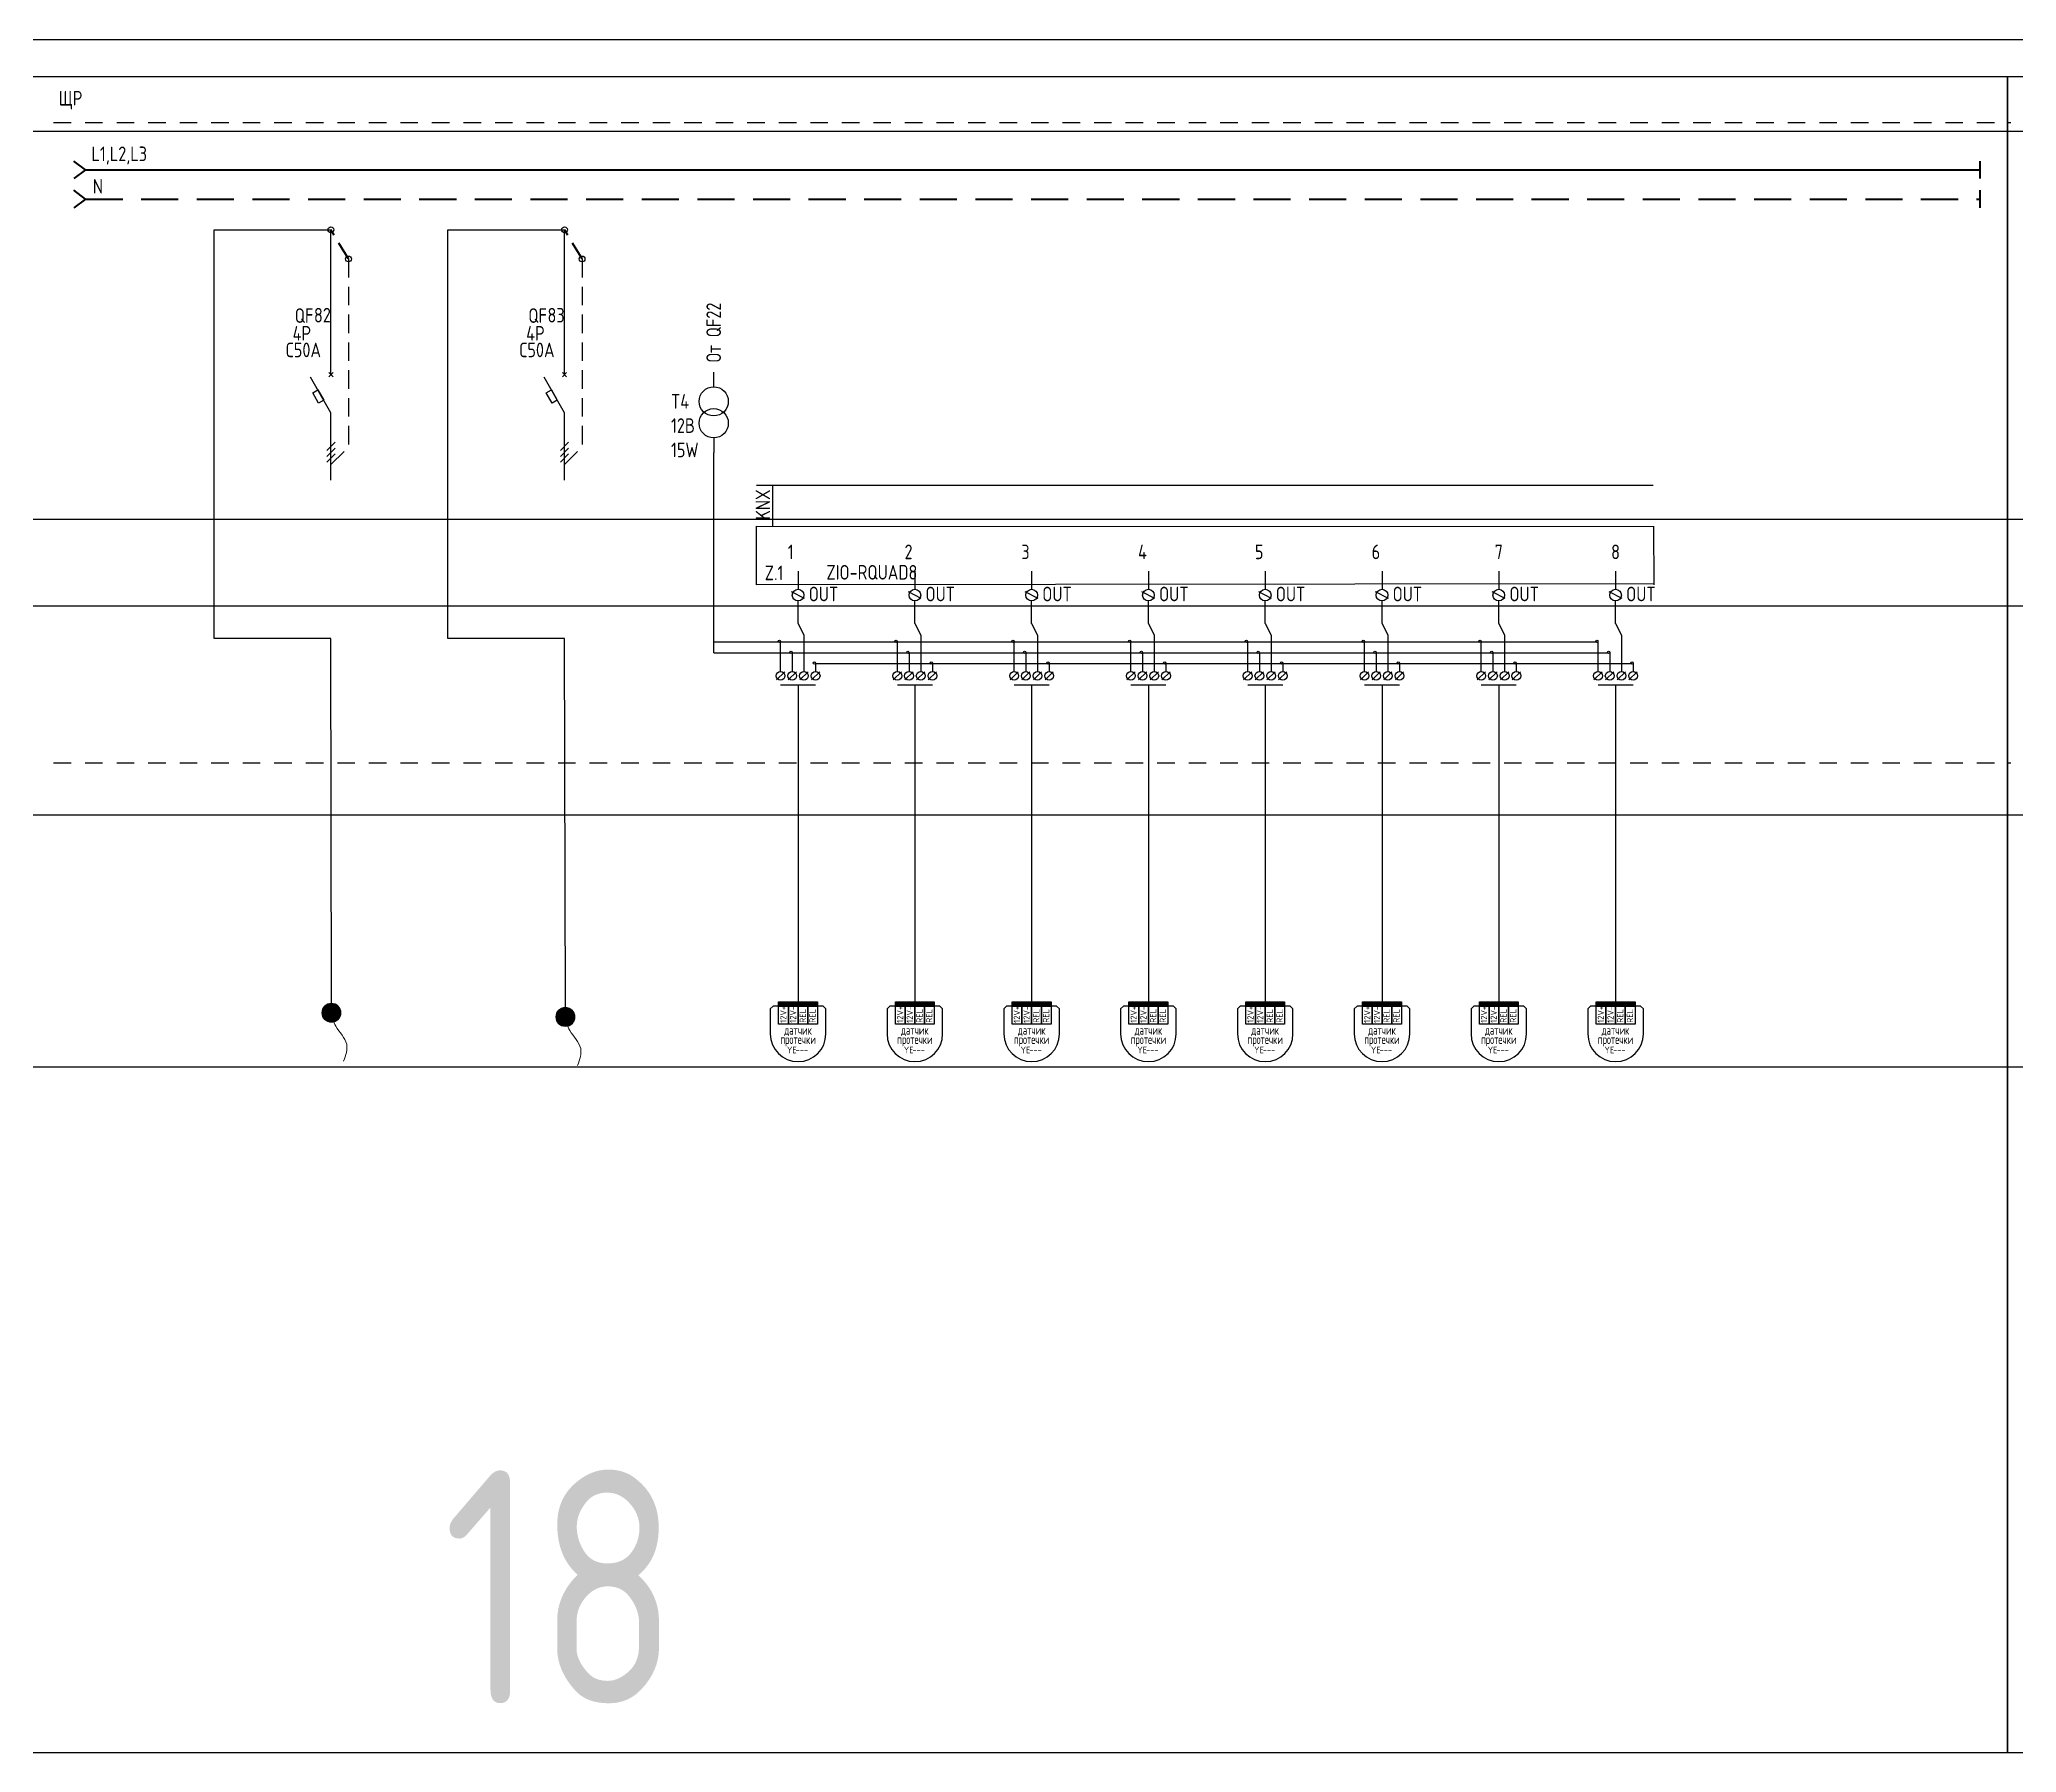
# Model space of a CAD drawing. Header units: millimetres. Extents: x -174 to 283928, y 1291 to 21053.
# Drawn here: x 5838 to 6176.5, y 1291 to 1584.4 of the extents above; entities that cross this region are included whole.
import ezdxf
from ezdxf.enums import TextEntityAlignment as Align

# ---------------------------------------------------------------- set-up
doc = ezdxf.new("R2010")
doc.units = ezdxf.units.MM
doc.linetypes.add('HIDDEN2', pattern=[4.7625, 3.175, -1.5875])
doc.linetypes.add('JIS_02_0.7', pattern=[1.35, 0.75, -0.6])
doc.layers.add('0-Область подсчета', color=152, linetype='Continuous', plot=False, transparency=0.5)
doc.layers.add('Нумерация QF', color=7, linetype='Continuous')
doc.layers.add('Таблицы', color=7, linetype='Continuous', lineweight=13)
doc.styles.add('UNC_A', font='GOST2304A.ttf')
doc.styles.add('Unecom', font='GOST2304A.ttf', dxfattribs={"height": 2.5})

# ---------------------------------------------------------------- blocks, each defined once
blk = doc.blocks.new('*U256')
at = {"lineweight": 40}
for p, q in [((0, 0), (-2, 1.5)), ((0, 0), (-2, -1.5)), ((0, -5), (-2, -3.5)), ((0, -5), (-2, -6.5))]:
    blk.add_line(p, q, dxfattribs=at)
at = {"linetype": 'ByBlock', "lineweight": 40}
for points in [[(0, 0), (324.39, 0)], [(324.39, 1.5), (324.39, -1.5)], [(324.39, -3.5), (324.39, -6.5)]]:
    blk.add_lwpolyline(points, dxfattribs=at)
at = {"color": 4, "linetype": 'HIDDEN2', "lineweight": 40, "ltscale": 2}
blk.add_lwpolyline([(0, -5), (324.39, -5)], dxfattribs=at)
at = {"insert": (1.24, -1.57), "char_height": 2.5, "attachment_point": 1, "style": 'UNC_A'}
blk.add_mtext_dynamic_manual_height_columns('N', width=3.8436, gutter_width=12.5, heights=[0], dxfattribs=at)
at = {"style": 'UNC_A'}
blk.add_attdef('ЛИНИЯ', (1, 1.5), '', height=2.5, dxfattribs=at)
blk = doc.blocks.new('*U102')
at = {"lineweight": 25}
h = blk.add_hatch(color=1, dxfattribs=at)
h.dxf.hatch_style = 1
h.paths.add_polyline_path([(-2.62, 0), (-2.62, 1.14), (-5.25, 1.14), (-5.25, 0)])
h = blk.add_hatch(color=1, dxfattribs=at)
h.dxf.hatch_style = 1
h.paths.add_polyline_path([(-1.31, 0), (-1.31, 1.14), (-3.94, 1.14), (-3.94, 0)])
h = blk.add_hatch(color=160, dxfattribs=at)
h.dxf.hatch_style = 1
h.paths.add_polyline_path([(0, 0), (0, 1.14), (-2.62, 1.14), (-2.62, 0)])
h = blk.add_hatch(color=82, dxfattribs=at)
h.dxf.hatch_style = 1
h.paths.add_polyline_path([(-1.31, 1.14), (-1.31, 0), (1.31, 0), (1.31, 1.14)])
at = {"lineweight": 25, "true_color": 0xf8991e}
h = blk.add_hatch(color=30, dxfattribs=at)
h.dxf.hatch_style = 1
h.paths.add_polyline_path([(2.62, 0), (2.62, 1.14), (0, 1.14), (0, 0)])
at = {"lineweight": 25}
h = blk.add_hatch(color=82, dxfattribs=at)
h.dxf.hatch_style = 1
h.paths.add_polyline_path([(2.62, 1.14), (2.62, 0), (5.25, 0), (5.25, 1.14)])
blk.add_lwpolyline([(7.5, -7.5), (7.5, -0.75), (6.75, 0), (-6.75, 0), (-7.5, -0.75), (-7.5, -7.5)], dxfattribs=at)
for points in [[(-5.25, 0), (-5.25, 1.14), (-2.62, 1.14), (-2.62, 0)], [(-5.25, -4.91), (-5.25, 0), (-2.62, 0), (-2.62, -4.91)], [(-3.94, 0), (-3.94, 1.14), (-1.31, 1.14), (-1.31, 0)], [(-2.62, 0), (-2.62, 1.14), (0, 1.14), (0, 0)], [(-2.62, -4.91), (-2.62, 0), (0, 0), (0, -4.91)], [(-1.31, 0), (-1.31, 1.14), (1.31, 1.14), (1.31, 0)], [(0, 0), (0, 1.14), (2.62, 1.14), (2.62, 0)], [(0, -4.91), (0, 0), (2.62, 0), (2.62, -4.91)], [(1.31, 0), (1.31, 1.14), (3.94, 1.14), (3.94, 0)], [(2.62, 0), (2.62, 1.14), (5.25, 1.14), (5.25, 0)], [(2.62, -4.91), (2.62, 0), (5.25, 0), (5.25, -4.91)]]:
    blk.add_lwpolyline(points, close=True, dxfattribs=at)
blk.add_arc((0, -7.5), 7.5, 180, 0, dxfattribs=at)
at = {"lineweight": 25, "char_height": 1.7, "attachment_point": 1, "rotation": 90, "style": 'UNC_A'}
for s, insert in [('12V+', (-4.84, -4.51)), ('12V-', (-2.21, -4.51)), ('REL', (0.41, -4.51)), ('REL', (3.04, -4.51))]:
    blk.add_mtext_dynamic_manual_height_columns(s, width=4.5815, gutter_width=9.38, heights=[0], dxfattribs=dict(at, insert=insert))
at = {"lineweight": 25, "style": 'UNC_A'}
for s, width, insert, char_height, attachment_point in [('\\pxsm0.6;{\\W0.8;датчик протечки}', 10.9771, (0, -8.07), 2.5, 5), ('YE', 3.1163, (-3.01, -10.92), 1.875, 1)]:
    blk.add_mtext_dynamic_manual_height_columns(s, width=width, gutter_width=9.38, heights=[0], dxfattribs=dict(at, insert=insert, char_height=char_height, attachment_point=attachment_point))
blk.add_attdef('111', (-0.66, -12.79), '', height=1.88, dxfattribs=at)
blk = doc.blocks.new('*U103')
at = {"lineweight": 25}
h = blk.add_hatch(color=1, dxfattribs=at)
h.dxf.hatch_style = 1
h.paths.add_polyline_path([(-2.62, 0), (-2.62, 1.14), (-5.25, 1.14), (-5.25, 0)])
h = blk.add_hatch(color=1, dxfattribs=at)
h.dxf.hatch_style = 1
h.paths.add_polyline_path([(-1.31, 0), (-1.31, 1.14), (-3.94, 1.14), (-3.94, 0)])
h = blk.add_hatch(color=160, dxfattribs=at)
h.dxf.hatch_style = 1
h.paths.add_polyline_path([(0, 0), (0, 1.14), (-2.62, 1.14), (-2.62, 0)])
h = blk.add_hatch(color=82, dxfattribs=at)
h.dxf.hatch_style = 1
h.paths.add_polyline_path([(-1.31, 1.14), (-1.31, 0), (1.31, 0), (1.31, 1.14)])
at = {"lineweight": 25, "true_color": 0xf8991e}
h = blk.add_hatch(color=30, dxfattribs=at)
h.dxf.hatch_style = 1
h.paths.add_polyline_path([(2.62, 0), (2.62, 1.14), (0, 1.14), (0, 0)])
at = {"lineweight": 25}
h = blk.add_hatch(color=82, dxfattribs=at)
h.dxf.hatch_style = 1
h.paths.add_polyline_path([(2.62, 1.14), (2.62, 0), (5.25, 0), (5.25, 1.14)])
blk.add_lwpolyline([(7.5, -7.5), (7.5, -0.75), (6.75, 0), (-6.75, 0), (-7.5, -0.75), (-7.5, -7.5)], dxfattribs=at)
for points in [[(-5.25, 0), (-5.25, 1.14), (-2.62, 1.14), (-2.62, 0)], [(-5.25, -4.91), (-5.25, 0), (-2.62, 0), (-2.62, -4.91)], [(-3.94, 0), (-3.94, 1.14), (-1.31, 1.14), (-1.31, 0)], [(-2.62, 0), (-2.62, 1.14), (0, 1.14), (0, 0)], [(-2.62, -4.91), (-2.62, 0), (0, 0), (0, -4.91)], [(-1.31, 0), (-1.31, 1.14), (1.31, 1.14), (1.31, 0)], [(0, 0), (0, 1.14), (2.62, 1.14), (2.62, 0)], [(0, -4.91), (0, 0), (2.62, 0), (2.62, -4.91)], [(1.31, 0), (1.31, 1.14), (3.94, 1.14), (3.94, 0)], [(2.62, 0), (2.62, 1.14), (5.25, 1.14), (5.25, 0)], [(2.62, -4.91), (2.62, 0), (5.25, 0), (5.25, -4.91)]]:
    blk.add_lwpolyline(points, close=True, dxfattribs=at)
blk.add_arc((0, -7.5), 7.5, 180, 0, dxfattribs=at)
at = {"lineweight": 25, "char_height": 1.7, "attachment_point": 1, "rotation": 90, "style": 'UNC_A'}
for s, insert in [('12V+', (-4.84, -4.51)), ('12V-', (-2.21, -4.51)), ('REL', (0.41, -4.51)), ('REL', (3.04, -4.51))]:
    blk.add_mtext_dynamic_manual_height_columns(s, width=4.5815, gutter_width=9.38, heights=[0], dxfattribs=dict(at, insert=insert))
at = {"lineweight": 25, "style": 'UNC_A'}
for s, width, insert, char_height, attachment_point in [('\\pxsm0.6;{\\W0.8;датчик протечки}', 10.9771, (0, -8.07), 2.5, 5), ('YE', 3.1163, (-3.01, -10.92), 1.875, 1)]:
    blk.add_mtext_dynamic_manual_height_columns(s, width=width, gutter_width=9.38, heights=[0], dxfattribs=dict(at, insert=insert, char_height=char_height, attachment_point=attachment_point))
blk.add_attdef('111', (-0.66, -12.79), '', height=1.88, dxfattribs=at)
blk = doc.blocks.new('*U101')
at = {"lineweight": 25}
h = blk.add_hatch(color=1, dxfattribs=at)
h.dxf.hatch_style = 1
h.paths.add_polyline_path([(-2.62, 0), (-2.62, 1.14), (-5.25, 1.14), (-5.25, 0)])
h = blk.add_hatch(color=1, dxfattribs=at)
h.dxf.hatch_style = 1
h.paths.add_polyline_path([(-1.31, 0), (-1.31, 1.14), (-3.94, 1.14), (-3.94, 0)])
h = blk.add_hatch(color=160, dxfattribs=at)
h.dxf.hatch_style = 1
h.paths.add_polyline_path([(0, 0), (0, 1.14), (-2.62, 1.14), (-2.62, 0)])
h = blk.add_hatch(color=82, dxfattribs=at)
h.dxf.hatch_style = 1
h.paths.add_polyline_path([(-1.31, 1.14), (-1.31, 0), (1.31, 0), (1.31, 1.14)])
at = {"lineweight": 25, "true_color": 0xf8991e}
h = blk.add_hatch(color=30, dxfattribs=at)
h.dxf.hatch_style = 1
h.paths.add_polyline_path([(2.62, 0), (2.62, 1.14), (0, 1.14), (0, 0)])
at = {"lineweight": 25}
h = blk.add_hatch(color=82, dxfattribs=at)
h.dxf.hatch_style = 1
h.paths.add_polyline_path([(2.62, 1.14), (2.62, 0), (5.25, 0), (5.25, 1.14)])
blk.add_lwpolyline([(7.5, -7.5), (7.5, -0.75), (6.75, 0), (-6.75, 0), (-7.5, -0.75), (-7.5, -7.5)], dxfattribs=at)
for points in [[(-5.25, 0), (-5.25, 1.14), (-2.62, 1.14), (-2.62, 0)], [(-5.25, -4.91), (-5.25, 0), (-2.62, 0), (-2.62, -4.91)], [(-3.94, 0), (-3.94, 1.14), (-1.31, 1.14), (-1.31, 0)], [(-2.62, 0), (-2.62, 1.14), (0, 1.14), (0, 0)], [(-2.62, -4.91), (-2.62, 0), (0, 0), (0, -4.91)], [(-1.31, 0), (-1.31, 1.14), (1.31, 1.14), (1.31, 0)], [(0, 0), (0, 1.14), (2.62, 1.14), (2.62, 0)], [(0, -4.91), (0, 0), (2.62, 0), (2.62, -4.91)], [(1.31, 0), (1.31, 1.14), (3.94, 1.14), (3.94, 0)], [(2.62, 0), (2.62, 1.14), (5.25, 1.14), (5.25, 0)], [(2.62, -4.91), (2.62, 0), (5.25, 0), (5.25, -4.91)]]:
    blk.add_lwpolyline(points, close=True, dxfattribs=at)
blk.add_arc((0, -7.5), 7.5, 180, 0, dxfattribs=at)
at = {"lineweight": 25, "char_height": 1.7, "attachment_point": 1, "rotation": 90, "style": 'UNC_A'}
for s, insert in [('12V+', (-4.84, -4.51)), ('12V-', (-2.21, -4.51)), ('REL', (0.41, -4.51)), ('REL', (3.04, -4.51))]:
    blk.add_mtext_dynamic_manual_height_columns(s, width=4.5815, gutter_width=9.38, heights=[0], dxfattribs=dict(at, insert=insert))
at = {"lineweight": 25, "style": 'UNC_A'}
for s, width, insert, char_height, attachment_point in [('\\pxsm0.6;{\\W0.8;датчик протечки}', 10.9771, (0, -8.07), 2.5, 5), ('YE', 3.1163, (-3.01, -10.92), 1.875, 1)]:
    blk.add_mtext_dynamic_manual_height_columns(s, width=width, gutter_width=9.38, heights=[0], dxfattribs=dict(at, insert=insert, char_height=char_height, attachment_point=attachment_point))
blk.add_attdef('111', (-0.66, -12.79), '', height=1.88, dxfattribs=at)
blk = doc.blocks.new('*U104')
at = {"lineweight": 25}
h = blk.add_hatch(color=1, dxfattribs=at)
h.dxf.hatch_style = 1
h.paths.add_polyline_path([(-2.62, 0), (-2.62, 1.14), (-5.25, 1.14), (-5.25, 0)])
h = blk.add_hatch(color=1, dxfattribs=at)
h.dxf.hatch_style = 1
h.paths.add_polyline_path([(-1.31, 0), (-1.31, 1.14), (-3.94, 1.14), (-3.94, 0)])
h = blk.add_hatch(color=160, dxfattribs=at)
h.dxf.hatch_style = 1
h.paths.add_polyline_path([(0, 0), (0, 1.14), (-2.62, 1.14), (-2.62, 0)])
h = blk.add_hatch(color=82, dxfattribs=at)
h.dxf.hatch_style = 1
h.paths.add_polyline_path([(-1.31, 1.14), (-1.31, 0), (1.31, 0), (1.31, 1.14)])
at = {"lineweight": 25, "true_color": 0xf8991e}
h = blk.add_hatch(color=30, dxfattribs=at)
h.dxf.hatch_style = 1
h.paths.add_polyline_path([(2.62, 0), (2.62, 1.14), (0, 1.14), (0, 0)])
at = {"lineweight": 25}
h = blk.add_hatch(color=82, dxfattribs=at)
h.dxf.hatch_style = 1
h.paths.add_polyline_path([(2.62, 1.14), (2.62, 0), (5.25, 0), (5.25, 1.14)])
blk.add_lwpolyline([(7.5, -7.5), (7.5, -0.75), (6.75, 0), (-6.75, 0), (-7.5, -0.75), (-7.5, -7.5)], dxfattribs=at)
for points in [[(-5.25, 0), (-5.25, 1.14), (-2.62, 1.14), (-2.62, 0)], [(-5.25, -4.91), (-5.25, 0), (-2.62, 0), (-2.62, -4.91)], [(-3.94, 0), (-3.94, 1.14), (-1.31, 1.14), (-1.31, 0)], [(-2.62, 0), (-2.62, 1.14), (0, 1.14), (0, 0)], [(-2.62, -4.91), (-2.62, 0), (0, 0), (0, -4.91)], [(-1.31, 0), (-1.31, 1.14), (1.31, 1.14), (1.31, 0)], [(0, 0), (0, 1.14), (2.62, 1.14), (2.62, 0)], [(0, -4.91), (0, 0), (2.62, 0), (2.62, -4.91)], [(1.31, 0), (1.31, 1.14), (3.94, 1.14), (3.94, 0)], [(2.62, 0), (2.62, 1.14), (5.25, 1.14), (5.25, 0)], [(2.62, -4.91), (2.62, 0), (5.25, 0), (5.25, -4.91)]]:
    blk.add_lwpolyline(points, close=True, dxfattribs=at)
blk.add_arc((0, -7.5), 7.5, 180, 0, dxfattribs=at)
at = {"lineweight": 25, "char_height": 1.7, "attachment_point": 1, "rotation": 90, "style": 'UNC_A'}
for s, insert in [('12V+', (-4.84, -4.51)), ('12V-', (-2.21, -4.51)), ('REL', (0.41, -4.51)), ('REL', (3.04, -4.51))]:
    blk.add_mtext_dynamic_manual_height_columns(s, width=4.5815, gutter_width=9.38, heights=[0], dxfattribs=dict(at, insert=insert))
at = {"lineweight": 25, "style": 'UNC_A'}
for s, width, insert, char_height, attachment_point in [('\\pxsm0.6;{\\W0.8;датчик протечки}', 10.9771, (0, -8.07), 2.5, 5), ('YE', 3.1163, (-3.01, -10.92), 1.875, 1)]:
    blk.add_mtext_dynamic_manual_height_columns(s, width=width, gutter_width=9.38, heights=[0], dxfattribs=dict(at, insert=insert, char_height=char_height, attachment_point=attachment_point))
blk.add_attdef('111', (-0.66, -12.79), '', height=1.88, dxfattribs=at)
blk = doc.blocks.new('*U105')
at = {"lineweight": 25}
h = blk.add_hatch(color=1, dxfattribs=at)
h.dxf.hatch_style = 1
h.paths.add_polyline_path([(-2.62, 0), (-2.62, 1.14), (-5.25, 1.14), (-5.25, 0)])
h = blk.add_hatch(color=1, dxfattribs=at)
h.dxf.hatch_style = 1
h.paths.add_polyline_path([(-1.31, 0), (-1.31, 1.14), (-3.94, 1.14), (-3.94, 0)])
h = blk.add_hatch(color=160, dxfattribs=at)
h.dxf.hatch_style = 1
h.paths.add_polyline_path([(0, 0), (0, 1.14), (-2.62, 1.14), (-2.62, 0)])
h = blk.add_hatch(color=82, dxfattribs=at)
h.dxf.hatch_style = 1
h.paths.add_polyline_path([(-1.31, 1.14), (-1.31, 0), (1.31, 0), (1.31, 1.14)])
at = {"lineweight": 25, "true_color": 0xf8991e}
h = blk.add_hatch(color=30, dxfattribs=at)
h.dxf.hatch_style = 1
h.paths.add_polyline_path([(2.62, 0), (2.62, 1.14), (0, 1.14), (0, 0)])
at = {"lineweight": 25}
h = blk.add_hatch(color=82, dxfattribs=at)
h.dxf.hatch_style = 1
h.paths.add_polyline_path([(2.62, 1.14), (2.62, 0), (5.25, 0), (5.25, 1.14)])
blk.add_lwpolyline([(7.5, -7.5), (7.5, -0.75), (6.75, 0), (-6.75, 0), (-7.5, -0.75), (-7.5, -7.5)], dxfattribs=at)
for points in [[(-5.25, 0), (-5.25, 1.14), (-2.62, 1.14), (-2.62, 0)], [(-5.25, -4.91), (-5.25, 0), (-2.62, 0), (-2.62, -4.91)], [(-3.94, 0), (-3.94, 1.14), (-1.31, 1.14), (-1.31, 0)], [(-2.62, 0), (-2.62, 1.14), (0, 1.14), (0, 0)], [(-2.62, -4.91), (-2.62, 0), (0, 0), (0, -4.91)], [(-1.31, 0), (-1.31, 1.14), (1.31, 1.14), (1.31, 0)], [(0, 0), (0, 1.14), (2.62, 1.14), (2.62, 0)], [(0, -4.91), (0, 0), (2.62, 0), (2.62, -4.91)], [(1.31, 0), (1.31, 1.14), (3.94, 1.14), (3.94, 0)], [(2.62, 0), (2.62, 1.14), (5.25, 1.14), (5.25, 0)], [(2.62, -4.91), (2.62, 0), (5.25, 0), (5.25, -4.91)]]:
    blk.add_lwpolyline(points, close=True, dxfattribs=at)
blk.add_arc((0, -7.5), 7.5, 180, 0, dxfattribs=at)
at = {"lineweight": 25, "char_height": 1.7, "attachment_point": 1, "rotation": 90, "style": 'UNC_A'}
for s, insert in [('12V+', (-4.84, -4.51)), ('12V-', (-2.21, -4.51)), ('REL', (0.41, -4.51)), ('REL', (3.04, -4.51))]:
    blk.add_mtext_dynamic_manual_height_columns(s, width=4.5815, gutter_width=9.38, heights=[0], dxfattribs=dict(at, insert=insert))
at = {"lineweight": 25, "style": 'UNC_A'}
for s, width, insert, char_height, attachment_point in [('\\pxsm0.6;{\\W0.8;датчик протечки}', 10.9771, (0, -8.07), 2.5, 5), ('YE', 3.1163, (-3.01, -10.92), 1.875, 1)]:
    blk.add_mtext_dynamic_manual_height_columns(s, width=width, gutter_width=9.38, heights=[0], dxfattribs=dict(at, insert=insert, char_height=char_height, attachment_point=attachment_point))
blk.add_attdef('111', (-0.66, -12.79), '', height=1.88, dxfattribs=at)
blk = doc.blocks.new('*U106')
at = {"lineweight": 25}
for p, q in [((-0.7, -0.71), (0.7, 0.71)), ((-0.7, -1.71), (0.7, -0.29)), ((-0.7, -2.71), (0.7, -1.29))]:
    blk.add_line(p, q, dxfattribs=at)
blk = doc.blocks.new('*U274')
for p, q in [((0, -36.27), (0, -11.45)), ((0, -42.79), (-3.51, -36.72)), ((-0.35, -36.62), (0.35, -35.91)), ((0.35, -36.62), (-0.35, -35.91)), ((0, -54.31), (0, -42.79))]:
    blk.add_line(p, q)
at = {"color": 4, "linetype": 'HIDDEN2'}
for p in [(3, -16.45), (0, -51.65)]:
    blk.add_line(p, (3, -48.65), dxfattribs=at)
blk.add_lwpolyline([(-2.12, -41.12), (-3.12, -39.39), (-2.25, -38.89), (-1.25, -40.62)], close=True)
for centre in [(0, -11.45), (3, -16.45)]:
    blk.add_circle(centre, 0.5)
at = {"insert": (-6.21, -24.9), "char_height": 2.5, "attachment_point": 1, "style": 'Unecom'}
blk.add_mtext_dynamic_manual_height_columns('\\pxql;QF', width=5.7065, gutter_width=12.5, heights=[4.37], dxfattribs=at)
at = {"style": 'Unecom'}
blk.add_attdef('N', (-3.15, -27.4), '', height=2.5, dxfattribs=at)
for tag, p in [('P', (-3.4, -30.43)), ('A', (-1.7, -33.28))]:
    blk.add_attdef(tag, text='', height=2.5, dxfattribs=at).set_placement(p, align=Align.RIGHT)
blk = doc.blocks.new('*U108')
at = {"layer": 'Таблицы'}
h = blk.add_hatch(color=1, dxfattribs=at)
h.dxf.hatch_style = 1
h.paths.add_polyline_path([(44.8, 0, 1), (-44.8, 0, 1)])
at = {"layer": 'Таблицы', "color": 1}
blk.add_circle((0, 0), 44.8, dxfattribs=at)
blk.add_spline([(0, 0), (63.2, 20.8), (147.9, 72.1), (227.5, 57.5)], degree=3, dxfattribs=at)

msp = doc.modelspace()

# ---------------------------------------------------------------- linework, layer by layer
at = {"color": 244, "lineweight": 25, "true_color": 0x991b1e}
for p, q in [((5953.409, 1524.896), (5953.409, 1527.396)), ((5953.409, 1516.146), (5953.409, 1513.646))]:
    msp.add_line(p, q, dxfattribs=at)
at = {"color": 1}
msp.add_line((5963.563, 1500.995), (5963.563, 1508.046), dxfattribs=at)
for p, q in [((5967.862, 1493.308), (5967.862, 1490.205)), ((5987.862, 1493.308), (5987.862, 1490.205)), ((6007.862, 1493.308), (6007.862, 1490.205)), ((6027.862, 1493.308), (6027.862, 1490.205)), ((6047.862, 1493.308), (6047.862, 1490.205)), ((6067.862, 1493.308), (6067.862, 1490.205)), ((6087.862, 1493.308), (6087.862, 1490.205)), ((6107.862, 1493.308), (6107.862, 1490.205)), ((5967.862, 1484.345), (5967.862, 1488.205)), ((5987.862, 1484.345), (5987.862, 1488.205)), ((6007.862, 1484.345), (6007.862, 1488.205)), ((6027.862, 1484.345), (6027.862, 1488.205)), ((6047.862, 1484.345), (6047.862, 1488.205)), ((6067.862, 1484.345), (6067.862, 1488.205)), ((6087.862, 1484.345), (6087.862, 1488.205)), ((6107.862, 1484.345), (6107.862, 1488.205))]:
    msp.add_line(p, q)
at = {"color": 30, "lineweight": 25, "true_color": 0xf8991e}
for p, q in [((5967.862, 1484.345), (5968.862, 1482.345)), ((5987.862, 1484.345), (5988.862, 1482.345)), ((6007.862, 1484.345), (6008.862, 1482.345)), ((6027.862, 1484.345), (6028.862, 1482.345)), ((6047.862, 1484.345), (6048.862, 1482.345)), ((6067.862, 1484.345), (6068.862, 1482.345)), ((6087.862, 1484.345), (6088.862, 1482.345)), ((6107.862, 1484.345), (6108.862, 1482.345)), ((5968.862, 1482.345), (5968.862, 1476.146)), ((5988.862, 1482.345), (5988.862, 1476.146)), ((6008.862, 1482.345), (6008.862, 1476.146)), ((6028.862, 1482.345), (6028.862, 1476.146)), ((6048.862, 1482.345), (6048.862, 1476.146)), ((6068.862, 1482.345), (6068.862, 1476.146)), ((6088.862, 1482.345), (6088.862, 1476.146)), ((6108.862, 1482.345), (6108.862, 1476.146))]:
    msp.add_line(p, q, dxfattribs=at)
at = {"color": 1, "lineweight": 25}
for p, q in [((5964.862, 1476.146), (5964.862, 1481.206)), ((5984.862, 1476.146), (5984.862, 1481.206)), ((6004.862, 1476.146), (6004.862, 1481.206)), ((6024.862, 1476.146), (6024.862, 1481.206)), ((6044.862, 1476.146), (6044.862, 1481.206)), ((6064.862, 1476.146), (6064.862, 1481.206)), ((6084.862, 1476.146), (6084.862, 1481.206)), ((6104.862, 1476.146), (6104.862, 1481.206))]:
    msp.add_line(p, q, dxfattribs=at)
at = {"color": 5, "lineweight": 25}
for p, q in [((5966.862, 1479.351), (5966.862, 1476.146)), ((5986.862, 1479.351), (5986.862, 1476.146)), ((6006.862, 1479.351), (6006.862, 1476.146)), ((6026.862, 1479.351), (6026.862, 1476.146)), ((6046.862, 1479.351), (6046.862, 1476.146)), ((6066.862, 1479.351), (6066.862, 1476.146)), ((6086.862, 1479.351), (6086.862, 1476.146)), ((6106.862, 1479.351), (6106.862, 1476.146))]:
    msp.add_line(p, q, dxfattribs=at)
at = {"color": 3, "lineweight": 25}
for p, q in [((5970.862, 1477.497), (5970.862, 1476.146)), ((5990.862, 1477.497), (5990.862, 1476.146)), ((6010.862, 1477.497), (6010.862, 1476.146)), ((6030.862, 1477.497), (6030.862, 1476.146)), ((6050.862, 1477.497), (6050.862, 1476.146)), ((6070.862, 1477.497), (6070.862, 1476.146)), ((6090.862, 1477.497), (6090.862, 1476.146)), ((6110.862, 1477.497), (6110.862, 1476.146))]:
    msp.add_line(p, q, dxfattribs=at)
at = {"lineweight": 25}
for p, q in [((5965.569, 1476.101), (5964.155, 1474.687)), ((5964.862, 1473.829), (5970.862, 1473.829)), ((5967.569, 1476.101), (5966.155, 1474.687)), ((5967.862, 1473.829), (5967.862, 1415.708)), ((5969.569, 1476.101), (5968.155, 1474.687)), ((5971.569, 1476.101), (5970.155, 1474.687)), ((5985.569, 1476.101), (5984.155, 1474.687)), ((5984.862, 1473.829), (5990.862, 1473.829)), ((5987.569, 1476.101), (5986.155, 1474.687)), ((5987.862, 1473.829), (5987.862, 1415.708)), ((5989.569, 1476.101), (5988.155, 1474.687)), ((5991.569, 1476.101), (5990.155, 1474.687)), ((6005.569, 1476.101), (6004.155, 1474.687)), ((6004.862, 1473.829), (6010.862, 1473.829)), ((6007.569, 1476.101), (6006.155, 1474.687)), ((6007.862, 1473.829), (6007.862, 1415.708)), ((6009.569, 1476.101), (6008.155, 1474.687)), ((6011.569, 1476.101), (6010.155, 1474.687)), ((6025.569, 1476.101), (6024.155, 1474.687)), ((6024.862, 1473.829), (6030.862, 1473.829)), ((6027.569, 1476.101), (6026.155, 1474.687)), ((6027.862, 1473.829), (6027.862, 1415.708)), ((6029.569, 1476.101), (6028.155, 1474.687)), ((6031.569, 1476.101), (6030.155, 1474.687)), ((6045.569, 1476.101), (6044.155, 1474.687)), ((6044.862, 1473.829), (6050.862, 1473.829)), ((6047.569, 1476.101), (6046.155, 1474.687)), ((6047.862, 1473.829), (6047.862, 1415.708)), ((6049.569, 1476.101), (6048.155, 1474.687)), ((6051.569, 1476.101), (6050.155, 1474.687)), ((6065.569, 1476.101), (6064.155, 1474.687)), ((6064.862, 1473.829), (6070.862, 1473.829)), ((6067.569, 1476.101), (6066.155, 1474.687)), ((6067.862, 1473.829), (6067.862, 1415.708)), ((6069.569, 1476.101), (6068.155, 1474.687)), ((6071.569, 1476.101), (6070.155, 1474.687)), ((6085.569, 1476.101), (6084.155, 1474.687)), ((6084.862, 1473.829), (6090.862, 1473.829)), ((6087.569, 1476.101), (6086.155, 1474.687)), ((6087.862, 1473.829), (6087.862, 1415.708)), ((6089.569, 1476.101), (6088.155, 1474.687)), ((6091.569, 1476.101), (6090.155, 1474.687)), ((6105.569, 1476.101), (6104.155, 1474.687)), ((6104.862, 1473.829), (6110.862, 1473.829)), ((6107.569, 1476.101), (6106.155, 1474.687)), ((6107.862, 1473.829), (6107.862, 1415.708)), ((6109.569, 1476.101), (6108.155, 1474.687)), ((6111.569, 1476.101), (6110.155, 1474.687))]:
    msp.add_line(p, q, dxfattribs=at)
at = {"color": 6}
for points in [[(6175, 1577.99), (5835, 1577.99), (5835, 1290.99), (6175, 1290.99), (6175, 1577.99)], [(6515, 1577.99), (6175, 1577.99), (6175, 1290.99), (6515, 1290.99), (6515, 1577.99)]]:
    msp.add_lwpolyline(points, dxfattribs=at)
at = {"linetype": 'JIS_02_0.7', "ltscale": 4}
for points in [[(5840.361, 1570.16), (6175.541, 1570.16)], [(5840.361, 1460.471), (6175.541, 1460.471)]]:
    msp.add_lwpolyline(points, dxfattribs=at)
for points in [[(5887.931, 1419.313), (5887.862, 1481.784), (5867.862, 1481.784), (5867.862, 1551.784), (5887.862, 1551.784)], [(5928.003, 1418.594), (5927.862, 1481.784), (5907.862, 1481.784), (5907.862, 1551.784), (5927.862, 1551.784)], [(5953.409, 1479.351), (5953.409, 1513.646)], [(6114.428, 1491.13), (5960.764, 1490.995), (5960.764, 1500.995), (6114.345, 1500.984)], [(6114.344, 1500.995), (6114.429, 1490.995)]]:
    msp.add_lwpolyline(points)
at = {"color": 4, "linetype": 'HIDDEN2', "lineweight": 40}
for points in [[(5890.862, 1546.784), (5887.862, 1551.784)], [(5930.862, 1546.784), (5927.862, 1551.784)]]:
    msp.add_lwpolyline(points, dxfattribs=at)
at = {"color": 1}
for points in [[(5960.764, 1508.046), (6114.285, 1508.046)], [(5953.409, 1481.206), (6104.655, 1481.206)]]:
    msp.add_lwpolyline(points, dxfattribs=at)
at = {"linetype": 'ByBlock', "lineweight": -2}
for points in [[(5968.966, 1488.643), (5966.757, 1489.767)], [(5988.966, 1488.643), (5986.757, 1489.767)], [(6008.966, 1488.643), (6006.757, 1489.767)], [(6028.966, 1488.643), (6026.757, 1489.767)], [(6048.966, 1488.643), (6046.757, 1489.767)], [(6068.966, 1488.643), (6066.757, 1489.767)], [(6088.966, 1488.643), (6086.757, 1489.767)], [(6108.966, 1488.643), (6106.757, 1489.767)]]:
    msp.add_lwpolyline(points, dxfattribs=at)
at = {"color": 5}
msp.add_lwpolyline([(5953.409, 1479.351), (6106.655, 1479.351)], dxfattribs=at)
at = {"color": 3}
msp.add_lwpolyline([(5970.862, 1477.497), (6110.655, 1477.497)], dxfattribs=at)
at = {"color": 244, "lineweight": 25, "true_color": 0x991b1e}
for centre in [(5953.409, 1522.396), (5953.409, 1518.646)]:
    msp.add_circle(centre, 2.5, dxfattribs=at)
for centre in [(5967.862, 1489.205), (5987.862, 1489.205), (6007.862, 1489.205), (6027.862, 1489.205), (6047.862, 1489.205), (6067.862, 1489.205), (6087.862, 1489.205), (6107.862, 1489.205)]:
    msp.add_circle(centre, 1)
at = {"color": 1, "lineweight": 25}
for centre in [(5964.655, 1481.271), (5984.655, 1481.271), (6004.655, 1481.271), (6024.655, 1481.271), (6044.655, 1481.271), (6064.655, 1481.271), (6084.655, 1481.271), (6104.655, 1481.271)]:
    msp.add_circle(centre, 0.2, dxfattribs=at)
at = {"color": 5, "lineweight": 25}
for centre in [(5966.655, 1479.416), (5986.655, 1479.416), (6006.655, 1479.416), (6026.655, 1479.416), (6046.655, 1479.416), (6066.655, 1479.416), (6086.655, 1479.416), (6106.655, 1479.416)]:
    msp.add_circle(centre, 0.2, dxfattribs=at)
at = {"color": 3, "lineweight": 25}
for centre in [(5970.655, 1477.562), (5990.655, 1477.562), (6010.655, 1477.562), (6030.655, 1477.562), (6050.655, 1477.562), (6070.655, 1477.562), (6090.655, 1477.562), (6110.655, 1477.562)]:
    msp.add_circle(centre, 0.2, dxfattribs=at)
at = {"lineweight": 25}
for centre in [(5964.862, 1475.394), (5966.862, 1475.394), (5968.862, 1475.394), (5970.862, 1475.394), (5984.862, 1475.394), (5986.862, 1475.394), (5988.862, 1475.394), (5990.862, 1475.394), (6004.862, 1475.394), (6006.862, 1475.394), (6008.862, 1475.394), (6010.862, 1475.394), (6024.862, 1475.394), (6026.862, 1475.394), (6028.862, 1475.394), (6030.862, 1475.394), (6044.862, 1475.394), (6046.862, 1475.394), (6048.862, 1475.394), (6050.862, 1475.394), (6064.862, 1475.394), (6066.862, 1475.394), (6068.862, 1475.394), (6070.862, 1475.394), (6084.862, 1475.394), (6086.862, 1475.394), (6088.862, 1475.394), (6090.862, 1475.394), (6104.862, 1475.394), (6106.862, 1475.394), (6108.862, 1475.394), (6110.862, 1475.394)]:
    msp.add_circle(centre, 0.752, dxfattribs=at)
at = {"layer": '0-Область подсчета'}
for points in [[(147.309, 1584.367), (6296.248, 1584.367), (6296.248, 1408.375), (147.309, 1408.375)], [(150.349, 1568.697), (6220.211, 1568.697), (6220.211, 1502.163), (150.349, 1502.163)], [(142.142, 1487.401), (6300.609, 1487.401), (6300.609, 1451.513), (142.142, 1451.513)]]:
    msp.add_lwpolyline(points, close=True, dxfattribs=at)

# ---------------------------------------------------------------- block references
msp.add_blockref('*U256', (5845.839, 1562.041)).add_auto_attribs({'ЛИНИЯ': 'L1,L2,L3'})
at = {"color": 1}
ref = msp.add_blockref('*U274', (5887.862, 1563.235), dxfattribs=at)
ref.add_attrib('P', '4P', dxfattribs={"height": 2.5, "style": 'Unecom'}).set_placement((5884.466, 1532.801), align=Align.RIGHT)
ref.add_attrib('A', 'С50А', dxfattribs={"height": 2.5, "style": 'Unecom'}).set_placement((5886.158, 1529.955), align=Align.RIGHT)
ref = msp.add_blockref('*U274', (5927.862, 1563.235), dxfattribs=at)
ref.add_attrib('P', '4P', dxfattribs={"height": 2.5, "style": 'Unecom'}).set_placement((5924.466, 1532.801), align=Align.RIGHT)
ref.add_attrib('A', 'С50А', dxfattribs={"height": 2.5, "style": 'Unecom'}).set_placement((5926.158, 1529.955), align=Align.RIGHT)
for p in [(5887.862, 1514.685), (5927.862, 1514.685)]:
    msp.add_blockref('*U106', p)
at = {"lineweight": 25, "xscale": 0.6342915406595183, "yscale": 0.6342915406595183, "zscale": 0.6342915406595183}
for name, p in [('*U102', (5967.862, 1418.821)), ('*U103', (5987.862, 1418.821)), ('*U102', (6007.862, 1418.821)), ('*U103', (6027.862, 1418.821)), ('*U101', (6047.862, 1418.821)), ('*U104', (6067.862, 1418.821)), ('*U105', (6087.862, 1418.821)), ('*U105', (6107.862, 1418.821))]:
    msp.add_blockref(name, p, dxfattribs=at).add_auto_attribs({'111': '---'})
at = {"layer": 'Таблицы', "linetype": 'ByBlock', "xscale": 0.03641652854582532, "yscale": 0.03641652854582532, "zscale": 0.03641652854582532, "rotation": 270}
for p in [(5887.932, 1417.681), (5928.003, 1416.961)]:
    msp.add_blockref('*U108', p, dxfattribs=at)

# ---------------------------------------------------------------- texts
at = {"lineweight": 25, "insert": (5953.409, 1529.09), "char_height": 2.5, "attachment_point": 4, "rotation": 90, "style": 'UNC_A'}
msp.add_mtext_dynamic_manual_height_columns('От QF22', width=22.04657, gutter_width=12.5, heights=[0], dxfattribs=at)
at = {"lineweight": 25, "insert": (5946.099, 1523.659), "char_height": 2.5, "attachment_point": 1, "style": 'UNC_A'}
msp.add_mtext_dynamic_manual_height_columns('T4\\P12B\\P15W', width=15.78709, gutter_width=12.5, heights=[0], dxfattribs=at)
at = {"color": 1, "insert": (5960.58, 1502.099), "char_height": 2.5, "attachment_point": 1, "rotation": 90, "style": 'UNC_A'}
msp.add_mtext_dynamic_manual_height_columns('KNX', width=3.09006, gutter_width=12.5, heights=[3.076], dxfattribs=at)
at = {"char_height": 2.5, "style": 'UNC_A'}
for s, width, insert, attachment_point in [('1', 4.98538, (5966.094, 1497.867), 1), ('2', 4.98538, (5986.094, 1497.867), 1), ('3', 4.98538, (6006.094, 1497.867), 1), ('4', 4.98538, (6026.094, 1497.867), 1), ('5', 4.98538, (6046.094, 1497.867), 1), ('6', 4.98538, (6066.094, 1497.867), 1), ('7', 4.98538, (6087.862, 1496.616), 5), ('8', 4.98538, (6107.862, 1496.616), 5), ('OUT', 4.67951, (5969.677, 1490.648), 1), ('OUT', 4.67951, (5989.677, 1490.648), 1), ('OUT', 4.67951, (6009.677, 1490.648), 1), ('OUT', 4.67951, (6029.677, 1490.648), 1), ('OUT', 4.67951, (6049.677, 1490.648), 1), ('OUT', 4.67951, (6069.677, 1490.648), 1), ('OUT', 4.67951, (6089.677, 1490.648), 1), ('OUT', 4.67951, (6109.677, 1490.648), 1)]:
    msp.add_mtext_dynamic_manual_height_columns(s, width=width, gutter_width=12.5, heights=[3.076], dxfattribs=dict(at, insert=insert, attachment_point=attachment_point))
at = {"color": 1, "insert": (5962.147, 1494.269), "char_height": 2.5, "attachment_point": 1, "style": 'Unecom'}
msp.add_mtext_dynamic_manual_height_columns('Z.1', width=11.00949, gutter_width=12.5, heights=[0], dxfattribs=at)
at = {"color": 1, "style": 'UNC_A'}
msp.add_attdef('ZIO-RQUAD8', (5972.713, 1491.867), '------', height=2.5, dxfattribs=at)
at = {"layer": 'Defpoints', "color": 6, "insert": (5907.024, 1339.307), "char_height": 40, "attachment_point": 1, "style": 'Unecom'}
msp.add_mtext_dynamic_manual_height_columns('18', width=99.92054, gutter_width=12.5, heights=[0], dxfattribs=at)
at = {"layer": 'Нумерация QF', "char_height": 2.5, "style": 'Unecom'}
for s, width, insert, attachment_point in [('ЩР', 13.62236, (5841.229, 1575.564), 1), ('82', 7.51, (5884.946, 1537.156), 4), ('83', 7.51, (5924.946, 1537.156), 4)]:
    msp.add_mtext_dynamic_manual_height_columns(s, width=width, gutter_width=12.5, heights=[0], dxfattribs=dict(at, insert=insert, attachment_point=attachment_point))

doc.saveas('drawing.dxf')
